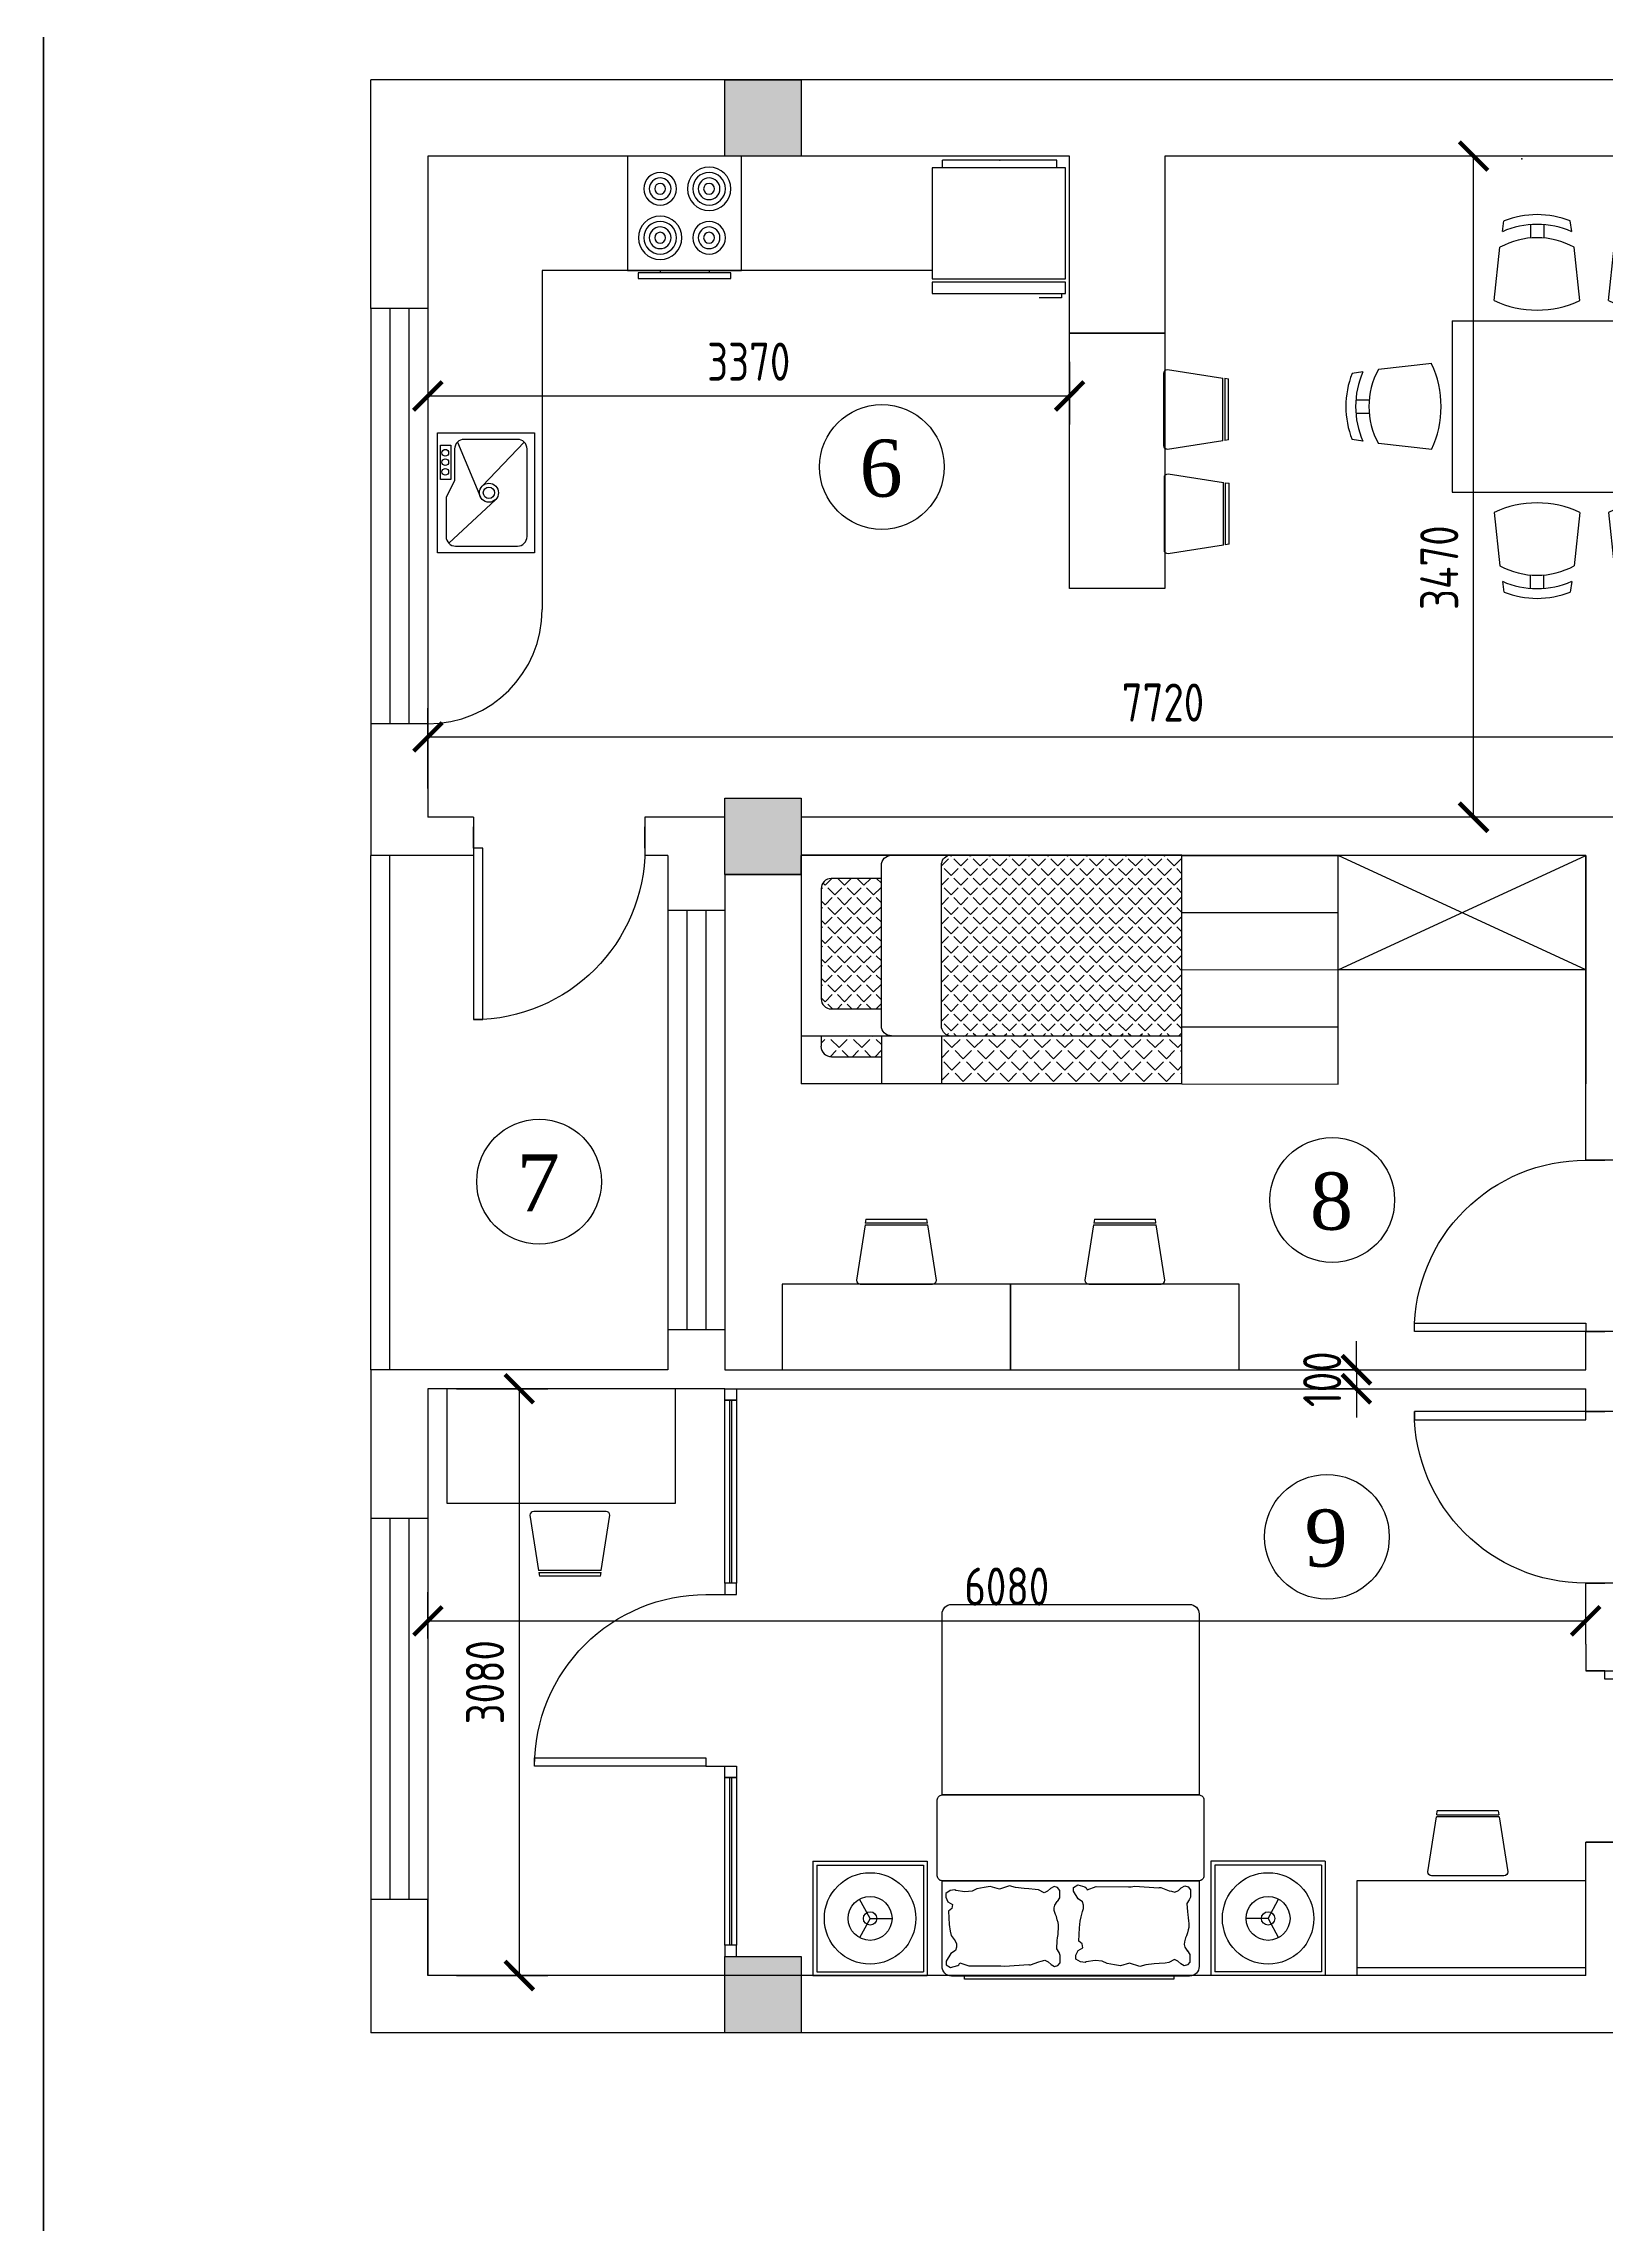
# Model space of a CAD drawing. Header units: millimetres. Extents: x -32476 to 97997, y 23196 to 53777.
# Drawn here: x 61849 to 70056, y 34719 to 46166 of the extents above; entities that cross this region are included whole.
import ezdxf

# ---------------------------------------------------------------- set-up
doc = ezdxf.new("R2010")
doc.units = ezdxf.units.MM
doc.layers.get('Defpoints').update_dxf_attribs({"color": 140})
for name, color, linetype in [('A_Windows', 160, 'Continuous'), ('FURNITURE-LAYOUT', 8, 'Continuous'), ('KITSHEN', 44, 'Continuous'), ('ђЂЊЉЂ', 7, 'Continuous')]:
    doc.layers.add(name, color=color, linetype=linetype)
doc.styles.add('Arch-Dim', font='romans.shx', dxfattribs={"width": 0.75})
doc.styles.add('ira', font='times.ttf', dxfattribs={"height": 3})
doc.linetypes.add('Demolish Line1', pattern='A,40,-16,["X",Standard,S=8,R=0,X=-8,Y=-4],-5.6', length=61.6)
doc.dimstyles.new('Annotative-UK', dxfattribs={"dimscale": 0, "dimtxt": 2.5, "dimasz": 1.5, "dimexe": 1.5, "dimexo": 1.5, "dimgap": 0.8, "dimtad": 1, "dimdec": 0, "dimdsep": 46, "dimtxsty": 'Arch-Dim', "dimblk": 'ARCHTICK', "dimcen": 2.5, "dimadec": 1, "dimazin": 2, "dimtfac": 1, "dimtdec": 0, "dimtix": 1, "dimtmove": 2, "dimatfit": 3, "dimfxl": 1, "dimtolj": 1, "dimtzin": 0, "dimarcsym": 0})
pattern_1 = [(45, (0, 0), (-59.26969, 59.26969), [60.96, -22.86]), (135, (0, 0), (-59.26969, -59.26969), [60.96, -22.86])]

# ---------------------------------------------------------------- blocks, each defined once
blk = doc.blocks.new('*U37')
for p, q in [((0, 0), (0, 100)), ((900, 0), (900, 100))]:
    blk.add_line(p, q)
blk.add_lwpolyline([(0, 0), (0, -900), (43.75, -900), (43.75, 0)], close=True)
blk.add_arc((0, 0), 900, 270, 0)
blk = doc.blocks.new('MAT-P14')
for p, q in [((-1.337, 1.348), (-1.337, 1.948)), ((-1.337, 1.948), (-0.737, 1.948)), ((-0.737, 1.348), (-0.737, 1.948)), ((0.625, 1.95), (-0.625, 1.95)), ((0.753, 1.348), (0.753, 1.948)), ((1.353, 1.948), (0.753, 1.948)), ((1.353, 1.348), (1.353, 1.948)), ((-1.317, 1.928), (-0.757, 1.928)), ((-1.317, 1.368), (-1.317, 1.928)), ((-0.757, 1.368), (-0.757, 1.928)), ((1.333, 1.928), (0.773, 1.928)), ((0.773, 1.368), (0.773, 1.928)), ((1.333, 1.368), (1.333, 1.928)), ((-1.037, 1.648), (-1.091, 1.749)), ((1.053, 1.648), (1.108, 1.749)), ((-1.037, 1.648), (-1.091, 1.547)), ((-1.037, 1.648), (-0.922, 1.648)), ((1.053, 1.648), (0.938, 1.648)), ((1.053, 1.648), (1.108, 1.547)), ((-1.337, 1.348), (-0.737, 1.348)), ((-1.317, 1.368), (-0.757, 1.368)), ((1.353, 1.348), (0.753, 1.348)), ((1.333, 1.368), (0.773, 1.368))]:
    blk.add_line(p, q)
for points in [[(-0.675, 1.45), (-0.675, 1.9, -0.414214), (-0.625, 1.95), (0.625, 1.95, -0.414214), (0.675, 1.9), (0.675, 1.45)], [(-0.675, 1, -0.414214), (-0.7, 1.025), (-0.7, 1.425, -0.414214), (-0.675, 1.45), (0.675, 1.45, -0.414214), (0.7, 1.425), (0.7, 1.025, -0.414214), (0.675, 1)], [(-0.625, 0, -0.414214), (-0.675, 0.05), (-0.675, 1), (0.675, 1), (0.675, 0.05, -0.414214), (0.625, 0)]]:
    blk.add_lwpolyline(points, format="xyb", close=True)
blk.add_lwpolyline([(-0.542, 1.95), (-0.542, 1.967), (0.558, 1.967), (0.558, 1.95)], close=True)
for points in [[(-0.614, 1.818), (-0.626, 1.838), (-0.626, 1.877), (-0.614, 1.891), (-0.596, 1.896), (-0.579, 1.886), (-0.563, 1.872), (-0.545, 1.863), (-0.516, 1.879), (-0.497, 1.882), (-0.465, 1.884), (-0.439, 1.887), (-0.395, 1.892), (-0.363, 1.9), (-0.309, 1.882), (-0.262, 1.897), (-0.23, 1.892), (-0.192, 1.884), (-0.166, 1.873), (-0.128, 1.868), (-0.082, 1.875), (-0.076, 1.88), (-0.052, 1.875), (-0.028, 1.861), (-0.028, 1.841), (-0.04, 1.817), (-0.064, 1.802), (-0.06, 1.781), (-0.043, 1.768), (-0.046, 1.697), (-0.05, 1.662), (-0.056, 1.64), (-0.062, 1.612), (-0.068, 1.596), (-0.068, 1.579), (-0.063, 1.56), (-0.039, 1.545), (-0.015, 1.505), (-0.015, 1.486), (-0.038, 1.471), (-0.075, 1.482), (-0.081, 1.487), (-0.087, 1.497), (-0.134, 1.481), (-0.304, 1.482), (-0.318, 1.482), (-0.335, 1.479), (-0.464, 1.488), (-0.467, 1.486), (-0.473, 1.486), (-0.517, 1.503), (-0.53, 1.505), (-0.548, 1.51), (-0.566, 1.501), (-0.581, 1.487), (-0.599, 1.477), (-0.617, 1.482), (-0.629, 1.497), (-0.629, 1.536), (-0.623, 1.55), (-0.611, 1.57), (-0.614, 1.614), (-0.615, 1.627), (-0.618, 1.644), (-0.619, 1.66), (-0.62, 1.675), (-0.62, 1.695), (-0.618, 1.707), (-0.614, 1.723), (-0.608, 1.739), (-0.604, 1.75), (-0.598, 1.771), (-0.596, 1.785), (-0.6, 1.798), (-0.614, 1.819)], [(0.069, 1.559), (0.057, 1.54), (0.057, 1.501), (0.069, 1.486), (0.087, 1.481), (0.105, 1.491), (0.121, 1.505), (0.139, 1.514), (0.168, 1.498), (0.187, 1.496), (0.219, 1.493), (0.244, 1.49), (0.289, 1.485), (0.321, 1.477), (0.374, 1.495), (0.422, 1.48), (0.454, 1.486), (0.492, 1.493), (0.517, 1.504), (0.555, 1.509), (0.602, 1.502), (0.608, 1.497), (0.632, 1.502), (0.656, 1.517), (0.656, 1.536), (0.644, 1.561), (0.62, 1.575), (0.624, 1.596), (0.641, 1.609), (0.637, 1.68), (0.633, 1.715), (0.628, 1.738), (0.606, 1.765), (0.6, 1.781), (0.6, 1.798), (0.605, 1.817), (0.629, 1.832), (0.654, 1.872), (0.654, 1.892), (0.63, 1.906), (0.593, 1.895), (0.587, 1.891), (0.581, 1.881), (0.534, 1.896), (0.379, 1.896), (0.366, 1.896), (0.348, 1.898), (0.22, 1.89), (0.216, 1.891), (0.21, 1.891), (0.167, 1.875), (0.154, 1.872), (0.136, 1.867), (0.118, 1.876), (0.102, 1.89), (0.085, 1.9), (0.067, 1.895), (0.055, 1.881), (0.055, 1.842), (0.061, 1.827), (0.073, 1.807), (0.07, 1.764), (0.069, 1.75), (0.066, 1.733), (0.065, 1.718), (0.063, 1.703), (0.063, 1.682), (0.066, 1.67), (0.07, 1.655), (0.075, 1.638), (0.079, 1.627), (0.086, 1.607), (0.087, 1.592), (0.083, 1.579), (0.07, 1.559)]]:
    blk.add_lwpolyline(points)
for centre, radius in [((-1.037, 1.648), 0.24), ((1.053, 1.648), 0.24), ((-1.037, 1.648), 0.115), ((1.053, 1.648), 0.115), ((-1.037, 1.648), 0.035), ((1.053, 1.648), 0.035)]:
    blk.add_circle(centre, radius)
blk = doc.blocks.new('table-23')
at = {"color": 0, "linetype": 'ByBlock'}
for p, q in [((-0.632, 0.469), (-0.624, 0.525)), ((-0.485, 0.506), (-0.485, 0.436)), ((-0.415, 0.506), (-0.415, 0.436)), ((-0.268, 0.469), (-0.276, 0.525)), ((-0.675, 0.107), (-0.645, 0.387)), ((-0.225, 0.107), (-0.255, 0.387)), ((-0.9, -1.492), (-0.9, 0)), ((-0.9, 0), (0, 0)), ((0, -1.492), (0, 0)), ((-1.006, -0.221), (-1.286, -0.251)), ((0.106, -0.221), (0.386, -0.251)), ((-1.368, -0.264), (-1.424, -0.273)), ((0.468, -0.264), (0.524, -0.273)), ((-1.405, -0.411), (-1.335, -0.411)), ((0.505, -0.411), (0.435, -0.411)), ((-1.405, -0.481), (-1.335, -0.481)), ((0.505, -0.481), (0.435, -0.481)), ((-1.368, -0.628), (-1.424, -0.62)), ((-1.006, -0.671), (-1.286, -0.641)), ((0.106, -0.671), (0.386, -0.641)), ((0.468, -0.628), (0.524, -0.62)), ((-1.368, -0.864), (-1.424, -0.873)), ((-1.006, -0.821), (-1.286, -0.851)), ((0.106, -0.821), (0.386, -0.851)), ((0.468, -0.864), (0.524, -0.873)), ((-1.405, -1.011), (-1.335, -1.011)), ((0.505, -1.011), (0.435, -1.011)), ((-1.405, -1.081), (-1.335, -1.081)), ((0.505, -1.081), (0.435, -1.081)), ((-1.368, -1.228), (-1.424, -1.22)), ((-1.006, -1.271), (-1.286, -1.241)), ((0.106, -1.271), (0.386, -1.241)), ((0.468, -1.228), (0.524, -1.22)), ((-0.9, -1.492), (0, -1.492)), ((-0.675, -1.599), (-0.645, -1.879)), ((-0.225, -1.599), (-0.255, -1.879)), ((-0.485, -1.998), (-0.485, -1.928)), ((-0.415, -1.998), (-0.415, -1.928)), ((-0.632, -1.961), (-0.624, -2.017)), ((-0.268, -1.961), (-0.276, -2.017))]:
    blk.add_line(p, q, dxfattribs=at)
for centre, radius, start, end in [((-0.45, 0.057), 0.45, 66.1344, 113.8656), ((-0.45, 0.077), 0.48, 68.7887, 111.2113), ((-0.45, 0.032), 0.405, 61.2372, 118.7628), ((-0.45, 0.588), 0.531, 244.9424, 295.0576), ((-1.487, -0.446), 0.531, 334.9424, 25.0576), ((0.587, -0.446), 0.531, 154.9424, 205.0576), ((-0.977, -0.446), 0.48, 158.7887, 201.2113), ((-0.956, -0.446), 0.45, 156.1344, 203.8656), ((-0.931, -0.446), 0.405, 151.2372, 208.7628), ((0.031, -0.446), 0.405, 331.2372, 28.7628), ((0.056, -0.446), 0.45, 336.1344, 23.8656), ((0.077, -0.446), 0.48, 338.7887, 21.2113), ((-0.977, -1.046), 0.48, 158.7887, 201.2113), ((-0.956, -1.046), 0.45, 156.1344, 203.8656), ((-0.931, -1.046), 0.405, 151.2372, 208.7628), ((-1.487, -1.046), 0.531, 334.9424, 25.0576), ((0.587, -1.046), 0.531, 154.9424, 205.0576), ((0.031, -1.046), 0.405, 331.2372, 28.7628), ((0.056, -1.046), 0.45, 336.1344, 23.8656), ((0.077, -1.046), 0.48, 338.7887, 21.2113), ((-0.45, -2.081), 0.531, 64.9424, 115.0576), ((-0.45, -1.524), 0.405, 241.2372, 298.7628), ((-0.45, -1.549), 0.45, 246.1344, 293.8656), ((-0.45, -1.57), 0.48, 248.7887, 291.2113)]:
    blk.add_arc(centre, radius, start, end, dxfattribs=at)
blk = doc.blocks.new('*U8')
for p, q in [((-900, 0), (-900, 100)), ((0, 0), (0, 100))]:
    blk.add_line(p, q)
blk.add_lwpolyline([(0, 0), (0, -900), (-43.75, -900), (-43.75, 0)], close=True)
blk.add_arc((0, 0), 900, 180, 270)
blk = doc.blocks.new('D-CH')
at = {"layer": 'FURNITURE-LAYOUT'}
for p, q in [((0, 9.5), (0, -9.5)), ((15.50061, 8.2343), (1, 10.5)), ((15.5, 8.2304), (15.5, -8.2391)), ((16, -8.1584), (16, 8.1534)), ((17, 8), (16.00044, 8.1562)), ((17, 8), (17, -8)), ((1, -10.5), (15.49928, -8.2345)), ((15.99968, -8.1563), (17, -8))]:
    blk.add_line(p, q, dxfattribs=at)
for centre, start, end in [((1, 9.5), 90, 180), ((1, -9.5), 180, 270)]:
    blk.add_arc(centre, 1, start, end, dxfattribs=at)
blk = doc.blocks.new('_ArchTick')
at = {"color": 0, "linetype": 'ByBlock', "const_width": 0.15}
blk.add_lwpolyline([(-0.5, -0.5), (0.5, 0.5)], dxfattribs=at)
blk = doc.blocks.new('*D220')
at = {"color": 0, "lineweight": -2, "transparency": 16777216}
for p, q in [((63867, 37795), (63867, 38037)), ((69947, 37915), (69947, 38037)), ((63867, 37887), (69947, 37887))]:
    blk.add_line(p, q, dxfattribs=at)
at = {"layer": 'Defpoints', "color": 0, "transparency": 16777216}
for p in [(69947, 37887), (69947, 37765), (63867, 37645)]:
    blk.add_point(p, dxfattribs=at)
at = {"color": 0, "lineweight": -2, "transparency": 16777216, "xscale": 150, "yscale": 150, "zscale": 150, "rotation": 180}
blk.add_blockref('_ArchTick', (63867, 37887), dxfattribs=at)
at = {"color": 0, "lineweight": -2, "transparency": 16777216, "xscale": 150, "yscale": 150, "zscale": 150}
blk.add_blockref('_ArchTick', (69947, 37887), dxfattribs=at)
at = {"color": 0, "transparency": 16777216, "insert": (66907, 38067), "char_height": 200, "attachment_point": 5, "style": 'Arch-Dim'}
blk.add_mtext('\\A1;6080', dxfattribs=at)
blk = doc.blocks.new('*D221')
at = {"color": 0, "lineweight": -2, "transparency": 16777216}
for p, q in [((64017, 39105), (64497, 39105)), ((64347, 39105), (64347, 36025)), ((64017, 36025), (64497, 36025))]:
    blk.add_line(p, q, dxfattribs=at)
at = {"layer": 'Defpoints', "color": 0, "transparency": 16777216}
for p in [(63867, 39105), (63867, 36025), (64347, 36025)]:
    blk.add_point(p, dxfattribs=at)
at = {"color": 0, "lineweight": -2, "transparency": 16777216, "xscale": 150, "yscale": 150, "zscale": 150}
for p, rotation in [((64347, 39105), 90), ((64347, 36025), 270)]:
    blk.add_blockref('_ArchTick', p, dxfattribs=dict(at, rotation=rotation))
at = {"color": 0, "transparency": 16777216, "insert": (64167, 37565), "char_height": 200, "attachment_point": 5, "rotation": 90, "style": 'Arch-Dim'}
blk.add_mtext('\\A1;3080', dxfattribs=at)
blk = doc.blocks.new('*D222')
at = {"color": 0, "lineweight": -2, "transparency": 16777216}
for p, q in [((63867, 42255), (63867, 42677)), ((71587, 42355), (71587, 42677)), ((63867, 42527), (71587, 42527))]:
    blk.add_line(p, q, dxfattribs=at)
at = {"layer": 'Defpoints', "color": 0, "transparency": 16777216}
for p in [(71587, 42527), (71587, 42205), (63867, 42105)]:
    blk.add_point(p, dxfattribs=at)
at = {"color": 0, "lineweight": -2, "transparency": 16777216, "xscale": 150, "yscale": 150, "zscale": 150, "rotation": 180}
blk.add_blockref('_ArchTick', (63867, 42527), dxfattribs=at)
at = {"color": 0, "lineweight": -2, "transparency": 16777216, "xscale": 150, "yscale": 150, "zscale": 150}
blk.add_blockref('_ArchTick', (71587, 42527), dxfattribs=at)
at = {"color": 0, "transparency": 16777216, "insert": (67727, 42707), "char_height": 200, "attachment_point": 5, "style": 'Arch-Dim'}
blk.add_mtext('\\A1;7720', dxfattribs=at)
blk = doc.blocks.new('*D223')
at = {"color": 0, "lineweight": -2, "transparency": 16777216}
for p, q in [((69662, 45575), (69208, 45575)), ((69358, 42105), (69358, 45575)), ((69761, 42105), (69208, 42105))]:
    blk.add_line(p, q, dxfattribs=at)
at = {"layer": 'Defpoints', "color": 0, "transparency": 16777216}
for p in [(69358, 45575), (69812, 45575), (69911, 42105)]:
    blk.add_point(p, dxfattribs=at)
at = {"color": 0, "lineweight": -2, "transparency": 16777216, "xscale": 150, "yscale": 150, "zscale": 150}
for p, rotation in [((69358, 45575), 90), ((69358, 42105), 270)]:
    blk.add_blockref('_ArchTick', p, dxfattribs=dict(at, rotation=rotation))
at = {"color": 0, "transparency": 16777216, "insert": (69178, 43415), "char_height": 200, "attachment_point": 5, "rotation": 90, "style": 'Arch-Dim'}
blk.add_mtext('\\A1;3470', dxfattribs=at)
blk = doc.blocks.new('*D233')
at = {"color": 0, "lineweight": -2, "transparency": 16777216}
for p, q in [((68743, 39205), (68743, 39355)), ((68737, 39205), (68593, 39205)), ((68743, 39205), (68743, 39105)), ((68737, 39105), (68593, 39105)), ((68743, 39105), (68743, 38955))]:
    blk.add_line(p, q, dxfattribs=at)
at = {"layer": 'Defpoints', "color": 0, "transparency": 16777216}
for p in [(68887, 39205), (68743, 39105), (68887, 39105)]:
    blk.add_point(p, dxfattribs=at)
at = {"color": 0, "lineweight": -2, "transparency": 16777216, "xscale": 150, "yscale": 150, "zscale": 150}
for p, rotation in [((68743, 39205), 270), ((68743, 39105), 90)]:
    blk.add_blockref('_ArchTick', p, dxfattribs=dict(at, rotation=rotation))
at = {"color": 0, "transparency": 16777216, "insert": (68563, 39155), "char_height": 200, "attachment_point": 5, "rotation": 90, "style": 'Arch-Dim'}
blk.add_mtext('\\A1;100', dxfattribs=at)
blk = doc.blocks.new('*U191')
at = {"color": 7, "lineweight": 30}
for points in [[(0, 60), (60, 60), (60, 0), (0, 0)], [(1080, 60), (1020, 60), (1020, 0), (1080, 0)]]:
    blk.add_lwpolyline(points, close=True, dxfattribs=at)
at = {"color": 4, "lineweight": 25}
for points in [[(60, 60), (1020, 60), (1020, 0), (60, 0)], [(60, 35), (1020, 35), (1020, 25), (60, 25)]]:
    blk.add_lwpolyline(points, close=True, dxfattribs=at)
blk = doc.blocks.new('*U192')
at = {"color": 7, "lineweight": 30}
for points in [[(0, 60), (60, 60), (60, 0), (0, 0)], [(1000, 60), (940, 60), (940, 0), (1000, 0)]]:
    blk.add_lwpolyline(points, close=True, dxfattribs=at)
at = {"color": 4, "lineweight": 25}
for points in [[(60, 60), (940, 60), (940, 0), (60, 0)], [(60, 35), (940, 35), (940, 25), (60, 25)]]:
    blk.add_lwpolyline(points, close=True, dxfattribs=at)
blk = doc.blocks.new('*U189')
for p, q in [((-800, 0), (-800, 100)), ((0, 0), (0, 100))]:
    blk.add_line(p, q)
blk.add_lwpolyline([(0, 0), (0, -800), (-43.75, -800), (-43.75, 0)], close=True)
blk.add_arc((0, 0), 800, 180, 270)
blk = doc.blocks.new('htjykl')
for p, q in [((94431, 45514), (94431, 45554)), ((94431, 45554), (95031, 45554)), ((95031, 45514), (95031, 45554)), ((94406, 44854), (94406, 44831)), ((94406, 44831), (94524, 44831))]:
    blk.add_line(p, q)
for points in [[(94386, 45514), (95086, 45514), (95086, 44931), (94386, 44931)], [(95086, 44914), (95086, 44854), (94386, 44854), (94386, 44914)]]:
    blk.add_lwpolyline(points, close=True)
blk.add_point((94731, 45554))
blk = doc.blocks.new('ove 10')
at = {"layer": 'KITSHEN', "color": 7}
for p, q in [((5363.7, 715.5), (5423.7, 715.5)), ((5363.7, 655.5), (5363.7, 715.5)), ((5423.7, 715.5), (5423.7, 655.5)), ((5423.7, 655.5), (5363.7, 655.5)), ((5369.4, 651.3), (5369.4, 654.2)), ((5369.4, 654.2), (5418, 654.2)), ((5380.8, 655.5), (5380.8, 654.2)), ((5406.5, 655.5), (5406.5, 654.2)), ((5418, 654.2), (5418, 651.3)), ((5418, 651.3), (5369.4, 651.3))]:
    blk.add_line(p, q, dxfattribs=at)
for centre, radius in [((5380.8, 698.4), 11.4), ((5380.8, 698.4), 8.57), ((5380.8, 698.4), 5.71), ((5380.8, 698.4), 2.86), ((5406.5, 698.4), 8.57), ((5406.5, 698.4), 5.71), ((5406.5, 698.4), 2.86), ((5380.8, 672.7), 8.57), ((5380.8, 672.7), 5.71), ((5380.8, 672.7), 2.86), ((5406.5, 672.7), 11.4), ((5406.5, 672.7), 8.57), ((5406.5, 672.7), 5.71), ((5406.5, 672.7), 2.86)]:
    blk.add_circle(centre, radius, dxfattribs=at)
blk = doc.blocks.new('*U212')
for p, q in [((0, 0), (0, -100)), ((-900, 0), (-900, -100))]:
    blk.add_line(p, q)
blk.add_lwpolyline([(0, 0), (0, 900), (-43.75, 900), (-43.75, 0)], close=True)
blk.add_arc((0, 0), 900, 90, 180)
blk = doc.blocks.new('*D244')
at = {"color": 0, "lineweight": -2, "transparency": 16777216}
for p, q in [((63867, 44625), (63867, 44166)), ((67237, 44495), (67237, 44166)), ((63867, 44316), (67237, 44316))]:
    blk.add_line(p, q, dxfattribs=at)
at = {"layer": 'Defpoints', "color": 0, "transparency": 16777216}
for p in [(63867, 44775), (67237, 44645), (67237, 44316)]:
    blk.add_point(p, dxfattribs=at)
at = {"color": 0, "lineweight": -2, "transparency": 16777216, "xscale": 150, "yscale": 150, "zscale": 150, "rotation": 180}
blk.add_blockref('_ArchTick', (63867, 44316), dxfattribs=at)
at = {"color": 0, "lineweight": -2, "transparency": 16777216, "xscale": 150, "yscale": 150, "zscale": 150}
blk.add_blockref('_ArchTick', (67237, 44316), dxfattribs=at)
at = {"color": 0, "transparency": 16777216, "insert": (65552, 44496), "char_height": 200, "attachment_point": 5, "style": 'Arch-Dim'}
blk.add_mtext('\\A1;3370', dxfattribs=at)
blk = doc.blocks.new('IND-P10')
at = {"linetype": 'Continuous'}
h = blk.add_hatch(dxfattribs=at)
h.set_pattern_fill('ANGLE', color=256, scale=0.01, angle=45, style=0)
h.set_pattern_definition([(45, (-1378.388402, -126.0197198), (-0.001944543648, 0.001944543648), [0.002, -0.00075]), (135, (-1378.388402, -126.0197198), (-0.001944543648, -0.001944543648), [0.002, -0.00075])])
h.paths.add_polyline_path([(0.01609, 0.01344), (0.00603, 0.01344, 0.414214), (0.00402, 0.01143), (0.00402, -0.01068, 0.414214), (0.00603, -0.01269), (0.01609, -0.01269)])
h.paths.add_polyline_path([(0.02815, -0.01615, 0.343607), (0.02967, -0.0181), (0.0764, -0.0181), (0.0764, 0.0181), (0.02961, 0.0181, 0.335582), (0.02815, 0.01616)])
blk.add_lwpolyline([(0, -0.0181), (0.0764, -0.0181), (0.0764, 0.0181), (0, 0.0181)], close=True)
for points in [[(0.0181, -0.0181, -0.414214), (0.01609, -0.01609), (0.01609, 0.01609, -0.414214), (0.0181, 0.0181)], [(0.02967, -0.0181, -0.343607), (0.02815, -0.01615), (0.02815, 0.01616, -0.335582), (0.02961, 0.0181)], [(0.01608, 0.01344), (0.00603, 0.01344, 0.414214), (0.00402, 0.01143), (0.00402, -0.01068, 0.414214), (0.00603, -0.01269), (0.01608, -0.01269)]]:
    blk.add_lwpolyline(points, format="xyb")
blk = doc.blocks.new('hjykl.yu')
for p, q in [((95996, 45456), (96224, 45212)), ((96526, 45411), (96237, 45290)), ((96526, 45061), (96298, 45280))]:
    blk.add_line(p, q)
for points in [[(96576, 45516), (96576, 45006), (95946, 45006), (95946, 45516)], [(96511, 45446), (96331, 45446), (96331, 45501), (96511, 45501)]]:
    blk.add_lwpolyline(points, close=True)
blk.add_lwpolyline([(96491, 45426), (96326, 45426), (96236, 45471), (96031, 45471, 0.414214), (95981, 45421), (95981, 45096, 0.414214), (96031, 45046), (96491, 45046, 0.414214), (96541, 45096), (96541, 45376, 0.414214)], format="xyb", close=True)
for centre, radius in [((96371, 45475), 17.5), ((96421, 45475), 17.5), ((96471, 45475), 17.5), ((96261, 45246), 50), ((96261, 45246), 30)]:
    blk.add_circle(centre, radius)

msp = doc.modelspace()

# ---------------------------------------------------------------- hatches: boundary and pattern name
h = msp.add_hatch(color=256)
h.dxf.hatch_style = 1
h.paths.add_polyline_path([(65827.1, 45975), (65427.1, 45975), (65427.1, 45575), (65827.1, 45575)])
h = msp.add_hatch(color=256)
h.dxf.hatch_style = 1
h.paths.add_polyline_path([(65827.1, 42205), (65427.1, 42205), (65427.1, 41805), (65827.1, 41805)])
h = msp.add_hatch()
h.set_pattern_fill('ANGLE', color=256, scale=12, angle=45)
h.set_pattern_definition(pattern_1)
h.paths.add_polyline_path([(66248.2, 40957.6), (65931.4, 40957.6), (65931.4, 40902.7, 0.4142136), (65986.3, 40847.7), (66248.2, 40847.7)])
h.dxf.unprotected_set("ltscale", 0)
h = msp.add_hatch()
h.set_pattern_fill('ANGLE', color=256, scale=12, angle=45)
h.set_pattern_definition(pattern_1)
h.paths.add_polyline_path([(67826.5, 40957.6), (66564, 40957.6), (66564, 40705), (67826.5, 40705)])
h.dxf.unprotected_set("ltscale", 0)
at = {"lineweight": 30}
h = msp.add_hatch(color=256, dxfattribs=at)
h.dxf.hatch_style = 1
h.paths.add_polyline_path([(65827.1, 36125), (65427.1, 36125), (65427.1, 35725), (65827.1, 35725)])

# ---------------------------------------------------------------- linework, layer by layer
for p, q in [((83027.1, 45975), (63567.1, 45975)), ((63567.1, 44775), (63567.1, 45975)), ((67237.1, 45575), (63867.1, 45575)), ((63867.1, 45575), (63867.1, 44775)), ((67237.1, 44645), (67237.1, 45575)), ((71887.1, 45575), (67737.1, 45575)), ((67737.1, 45575), (67737.1, 44645)), ((63867.1, 44775), (63567.1, 44775)), ((67737.1, 44645), (67237.1, 44645)), ((63867.1, 42595), (63567.1, 42595)), ((63567.1, 42595), (63567.1, 41905)), ((63867.1, 42595), (63867.1, 42105)), ((65427.1, 42105), (65427.1, 42205)), ((65427.1, 42205), (65827.1, 42205)), ((65827.1, 42205), (65827.1, 42105)), ((64107.1, 42105), (63867.1, 42105)), ((64107.1, 42105), (64107.1, 41905)), ((65427.1, 42105), (65007.1, 42105)), ((65007.1, 42105), (65007.1, 41905)), ((70197.1, 42105), (65827.1, 42105)), ((64107.1, 41905), (63567.1, 41905)), ((65127.1, 41905), (65007.1, 41905)), ((65127.1, 41905), (65127.1, 41615)), ((69947.1, 41905), (65827.1, 41905)), ((65827.1, 41805), (65827.1, 41905)), ((69947.1, 40305), (69947.1, 41905)), ((65427.1, 41805), (65827.1, 41805)), ((65427.1, 41805), (65427.1, 41615)), ((65427.1, 41615), (65127.1, 41615)), ((70147.1, 40305), (69947.1, 40305)), ((65127.1, 39415), (65127.1, 39205)), ((65427.1, 39415), (65127.1, 39415)), ((65427.1, 39415), (65427.1, 39205)), ((69947.1, 39205), (69947.1, 39405)), ((70147.1, 39405), (69947.1, 39405)), ((63567.1, 39205), (63567.1, 38425)), ((65127.1, 39205), (63567.1, 39205)), ((65427.1, 39205), (69947.1, 39205)), ((69827.1, 39205), (69947.1, 39205)), ((63867.1, 39105), (63867.1, 38425)), ((65427.1, 39105), (63867.1, 39105)), ((65427.1, 39105), (69947.1, 39105)), ((69947.1, 38985), (69947.1, 39105)), ((70147.1, 38985), (69947.1, 38985)), ((63867.1, 38425), (63567.1, 38425)), ((69947.1, 37765), (69947.1, 38085)), ((70147.1, 38085), (69947.1, 38085)), ((69947.1, 37765), (69947.1, 37625)), ((69947.1, 37625), (70147.1, 37625)), ((69947.1, 36025), (69947.1, 36725)), ((69947.1, 36725), (70147.1, 36725)), ((63567.1, 36425), (63567.1, 35725)), ((63867.1, 36425), (63567.1, 36425)), ((63867.1, 36425), (63867.1, 36025)), ((63867.1, 36025), (63867.1, 36425)), ((65427.1, 36025), (65427.1, 36125)), ((65427.1, 36125), (65827.1, 36125)), ((65827.1, 36125), (65827.1, 36025)), ((65427.1, 36025), (63867.1, 36025)), ((69947.1, 36025), (65427.1, 36025)), ((75587.1, 35725), (63567.1, 35725))]:
    msp.add_line(p, q, dxfattribs=at)
for p, q in [((67237.1, 45575), (66637.1, 45575)), ((64467.1, 44975), (64467.1, 43195)), ((66514.9, 44975), (64467.1, 44975)), ((63567.1, 44775), (63567.1, 42595)), ((63667.1, 44775), (63667.1, 42595)), ((63767.1, 44775), (63767.1, 42595)), ((63867.1, 44775), (63867.1, 42595)), ((67237.1, 44645), (67737.1, 44645)), ((67237.1, 43305), (67237.1, 44645)), ((67737.1, 44645), (67737.1, 43305)), ((67737.1, 43305), (67237.1, 43305)), ((63567.1, 39205), (63567.1, 41905)), ((67827.1, 41905), (68647.1, 41904.6)), ((67827.1, 41905), (68647.1, 41904.6)), ((68647, 40704.6), (68647.1, 41904.6)), ((69947.1, 41304.6), (68647.1, 41904.6)), ((68647.1, 41304.6), (69947.1, 41904.6)), ((69945.2, 41904.7), (69345.2, 41904.7)), ((69945.2, 41904.7), (69945.2, 41304.7)), ((69947.1, 41905), (69947.1, 40705)), ((69947.1, 41905), (69947.1, 40705)), ((69947.1, 41304.6), (69947.1, 41904.6)), ((65127.1, 41615), (65127.1, 39415)), ((65227.1, 41615), (65227.1, 39415)), ((65327.1, 41615), (65327.1, 39415)), ((65427.1, 41615), (65427.1, 39415)), ((67827, 41605), (68647, 41604.6)), ((67826.8, 41305), (68646.8, 41304.6)), ((69947.1, 41304.6), (68647.1, 41304.6)), ((65827.1, 40998), (65827.1, 40705)), ((67826.7, 41005), (68646.7, 41004.6)), ((65931.4, 40957.6), (65931.4, 40902.7)), ((66248.2, 40957.6), (66248.2, 40705)), ((66564, 40957.6), (66564, 40705)), ((67826.5, 40705), (67826.5, 40957.6)), ((65986.3, 40847.7), (66248.2, 40847.7)), ((67826.5, 40705), (65827, 40705)), ((67826.5, 40705), (68646.5, 40704.6)), ((66927.1, 39655), (65727.1, 39655)), ((65727.1, 39655), (65727.1, 39205)), ((66927.1, 39205), (66927.1, 39655)), ((68127.1, 39655), (66927.1, 39655)), ((66927.1, 39655), (66927.1, 39205)), ((68127.1, 39205), (68127.1, 39655)), ((63967.1, 39105), (63967.1, 38505)), ((65167.1, 38505), (65167.1, 39105)), ((63967.1, 38505), (65167.1, 38505)), ((63567.1, 38425), (63567.1, 36425)), ((63667.1, 38425), (63667.1, 36425)), ((63767.1, 38425), (63767.1, 36425)), ((63867.1, 38425), (63867.1, 36425)), ((68747.1, 36025), (68747.1, 36525)), ((68747.1, 36525), (69947.1, 36525)), ((65427.1, 36025), (65427.1, 36125)), ((69947.1, 36065), (68747.1, 36065)), ((69947.1, 36025), (68747.1, 36025)), ((69651.1, 36025), (68901.1, 36025))]:
    msp.add_line(p, q)
at = {"linetype": 'Demolish Line1', "ltscale": 0.1}
msp.add_line((63667.1, 39205), (63667.1, 41905), dxfattribs=at)
at = {"color": 1, "lineweight": 50}
msp.add_lwpolyline([(61849, 53777), (97997, 53777), (97997, 23196), (61849, 23196)], close=True, dxfattribs=at)
at = {"lineweight": 30}
for points in [[(65427.1, 45975), (65827.1, 45975), (65827.1, 45575), (65427.1, 45575)], [(65427.1, 42205), (65827.1, 42205), (65827.1, 41805), (65427.1, 41805)], [(65427.1, 36125), (65827.1, 36125), (65827.1, 35725), (65427.1, 35725)]]:
    msp.add_lwpolyline(points, close=True, dxfattribs=at)
for centre in [(66251, 43943.6), (64451, 40192), (68616, 40096), (68588, 38328)]:
    msp.add_circle(centre, 327.5)
for centre, radius, start, end in [((63867.1, 43195), 600, 270, 0), ((65986.3, 40902.7), 55, 180, 270)]:
    msp.add_arc(centre, radius, start, end)
msp.add_point((69612.1, 45561))

# ---------------------------------------------------------------- block references
at = {"xscale": -1}
msp.add_blockref('htjykl', (161600.9, 0), dxfattribs=at)
for name, p, xscale, yscale, zscale, rotation in [('table-23', (70737.7, 43810.8), 1000, 1000, 1000, 270), ('D-CH', (67731.3, 44245.6), -20, 20, 20, 180), ('D-CH', (67734.3, 43697.6), -20, 20, 20, 180), ('D-CH', (66327.1, 39655), 20, 20, 20, 89.99999999999999), ('D-CH', (67527.1, 39655), 20, 20, 20, 89.99999999999999), ('D-CH', (64613.1, 38461.4), 20, 20, 20, 270), ('MAT-P14', (67242.2, 37973), 1000, 1000, 1000, 180), ('D-CH', (69327.8, 36549), -20, 20, 20, 270)]:
    msp.add_blockref(name, p, dxfattribs=dict(xscale=xscale, yscale=yscale, zscale=zscale, rotation=rotation))
at = {"rotation": 90.00000000000001}
msp.add_blockref('hjykl.yu', (109433.6, -52452.8), dxfattribs=at)
at = {"lineweight": 30, "xscale": -1.125, "yscale": 1.125, "zscale": 1.125}
msp.add_blockref('*U189', (64107.1, 41942.5), dxfattribs=at)
at = {"xscale": 26176.64972483909, "yscale": 26176.64972483909, "zscale": 26176.64972483909}
msp.add_blockref('IND-P10', (65827.1, 41431.3), dxfattribs=at)
at = {"lineweight": 30, "xscale": -1, "rotation": 270}
for name, p in [('*U37', (69947.1, 39405)), ('*U8', (69947.1, 38985)), ('*U37', (65327.1, 37125)), ('*U212', (70047.1, 37625))]:
    msp.add_blockref(name, p, dxfattribs=at)
at = {"layer": 'A_Windows', "color": 5, "lineweight": 30, "rotation": 270.0000168777863}
for name, p in [('*U191', (65427.1, 39105)), ('*U192', (65427.1, 37125))]:
    msp.add_blockref(name, p, dxfattribs=at)
at = {"layer": 'KITSHEN', "xscale": -10, "yscale": 10, "zscale": 10}
msp.add_blockref('ove 10', (119151.6, 38419.6), dxfattribs=at)

# ---------------------------------------------------------------- texts
at = {"layer": 'ђЂЊЉЂ', "color": 7, "style": 'ira'}
for s, p in [('6', (66133.6, 43787.6)), ('7', (64333.6, 40036)), ('8', (68498.6, 39940)), ('9', (68470.6, 38172))]:
    msp.add_text(s, height=300, dxfattribs=at).set_placement(p)

# ---------------------------------------------------------------- dimensions: what is measured, and where the dimension line sits
dim = msp.add_linear_dim(base=(69357.6, 45575), p1=(69910.7, 42105), p2=(69812.1, 45575), angle=90, dimstyle='Annotative-UK', override={"dimtxt": 2, "dimzin": 3})
dim.commit()
dim.dimension.update_dxf_attribs({"geometry": '*D223', "text_midpoint": (69177.6, 43415), "dimtype": 160})
for base, p1, p2, picture, middle in [((67237.1, 44316), (63867.1, 44775), (67237.1, 44645), '*D244', (65552.1, 44496)), ((71587.1, 42527.5), (63867.1, 42105), (71587.1, 42205), '*D222', (67727.1, 42707.5)), ((69947.1, 37887), (63867.1, 37645), (69947.1, 37765), '*D220', (66907.1, 38067))]:
    dim = msp.add_linear_dim(base=base, p1=p1, p2=p2, dimstyle='Annotative-UK', override={"dimtxt": 2, "dimzin": 3})
    dim.commit()
    dim.dimension.update_dxf_attribs({"geometry": picture, "text_midpoint": middle})
for base, p1, p2, picture, middle in [((68742.6, 39105), (68886.6, 39205), (68886.6, 39105), '*D233', (68562.6, 39155)), ((64347.1, 36025), (63867.1, 39105), (63867.1, 36025), '*D221', (64167.1, 37565))]:
    dim = msp.add_linear_dim(base=base, p1=p1, p2=p2, angle=90, dimstyle='Annotative-UK', override={"dimtxt": 2, "dimzin": 3})
    dim.commit()
    dim.dimension.update_dxf_attribs({"geometry": picture, "text_midpoint": middle})

doc.saveas('drawing.dxf')
